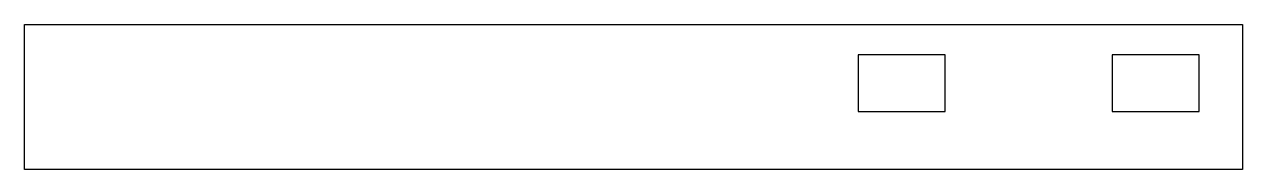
# Model space of a CAD drawing. Header units: millimetres. Extents: x 12 to 96, y 0 to 10.
import ezdxf

# ---------------------------------------------------------------- set-up
doc = ezdxf.new("R2010")
doc.units = ezdxf.units.MM
doc.layers.add('ENCAP_CUT', color=3, linetype='Continuous')

msp = doc.modelspace()

# ---------------------------------------------------------------- linework, layer by layer
at = {"layer": 'ENCAP_CUT'}
for points in [[(30, 0), (12, 0), (12, 10), (30, 10), (96, 10), (96, 0)], [(75.5, 4), (75.5, 7.9), (69.5, 7.9), (69.5, 4)], [(93, 4), (93, 7.9), (87, 7.9), (87, 4)]]:
    msp.add_lwpolyline(points, close=True, dxfattribs=at)

doc.saveas('drawing.dxf')
